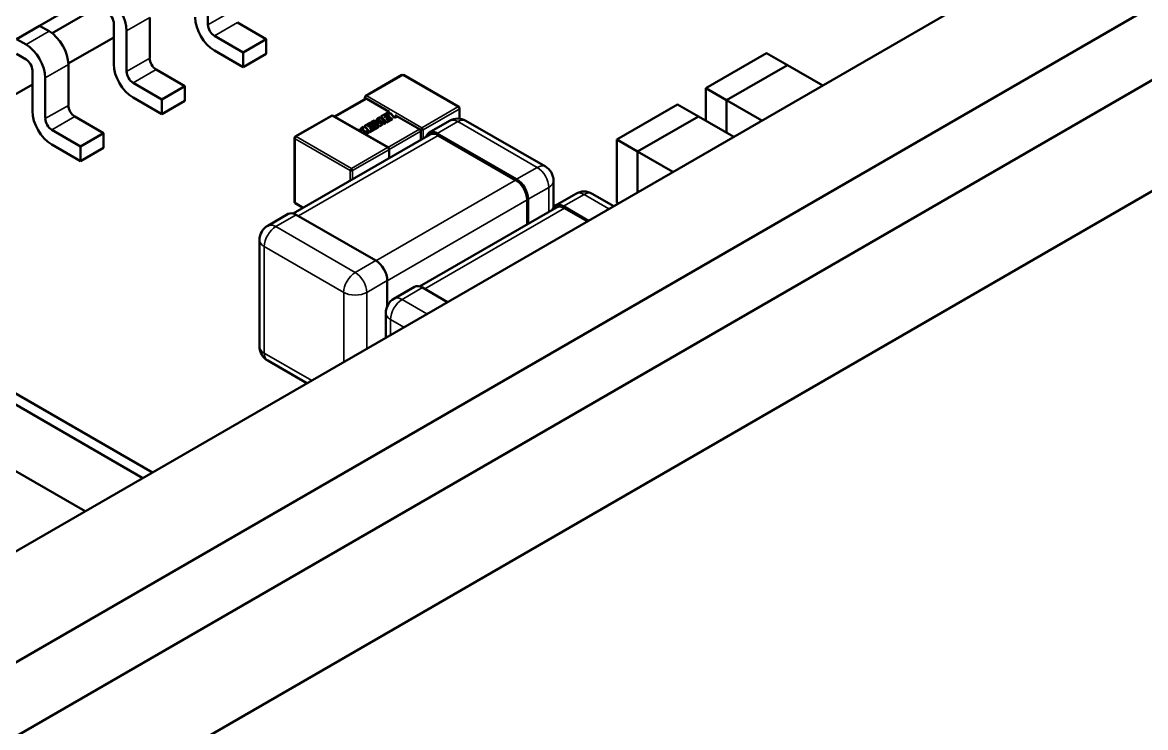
# Model space of a CAD drawing. Header units: millimetres. Extents: x -106 to 841, y -50 to 594.
# Drawn here: x 621.13 to 633.53, y 230.09 to 237.87 of the extents above; entities that cross this region are included whole.
import ezdxf

# ---------------------------------------------------------------- set-up
doc = ezdxf.new("R2010")
doc.units = ezdxf.units.MM
doc.layers.add('Visible (ISO)', color=7, linetype='Continuous', lineweight=50)
doc.layers.add('Visible Narrow (ISO)', color=7, linetype='Continuous', lineweight=35)

msp = doc.modelspace()

# ---------------------------------------------------------------- linework, layer by layer
at = {"layer": 'Visible (ISO)'}
for p, q in [((615.495, 227.593), (677.862, 263.6)), ((615.495, 226.776), (677.862, 262.783)), ((616.556, 226.164), (678.922, 262.171)), ((667.185, 258.66), (619.031, 230.859)), ((623.181, 238.291), (623.181, 237.842)), ((621.965, 238.201), (621.321, 237.83)), ((621.46, 237.747), (621.965, 238.038)), ((622.538, 237.471), (622.538, 237.92)), ((621.321, 237.83), (621.067, 237.683)), ((621.428, 237.769), (621.321, 237.83)), ((622.142, 237.405), (622.142, 237.854)), ((622.283, 237.773), (622.283, 237.324)), ((623.825, 237.683), (623.506, 237.867)), ((621.173, 237.622), (621.067, 237.683)), ((622.142, 237.702), (621.639, 237.412)), ((623.57, 237.536), (623.252, 237.72)), ((623.825, 237.683), (623.57, 237.536)), ((623.825, 237.52), (623.825, 237.683)), ((621.173, 237.458), (621.067, 237.52)), ((623.57, 237.373), (623.252, 237.556)), ((623.57, 237.536), (623.57, 237.373)), ((623.57, 237.373), (623.825, 237.52)), ((628.676, 237.142), (629.347, 237.529)), ((629.347, 237.529), (629.576, 237.397)), ((621.64, 236.952), (621.64, 237.401)), ((629.576, 237.397), (628.905, 237.009)), ((628.905, 237.009), (629.576, 237.396)), ((629.576, 237.396), (629.576, 237.397)), ((629.576, 237.396), (629.966, 237.172)), ((621.244, 236.887), (621.244, 237.336)), ((621.385, 237.254), (621.385, 236.805)), ((622.927, 237.165), (622.608, 237.348)), ((625.321, 237.287), (624.923, 237.057)), ((625.34, 237.287), (625.95, 236.935)), ((621.244, 237.183), (620.844, 236.953)), ((622.672, 237.018), (622.354, 237.201)), ((622.927, 237.165), (622.672, 237.018)), ((622.927, 237.001), (622.927, 237.165)), ((628.905, 237.009), (628.676, 237.142)), ((628.676, 236.783), (628.676, 237.142)), ((622.672, 236.854), (622.354, 237.038)), ((622.672, 237.018), (622.672, 236.854)), ((622.672, 236.854), (622.927, 237.001)), ((624.579, 236.828), (624.924, 237.027)), ((624.914, 237.021), (624.914, 237.041)), ((624.933, 237.025), (625.182, 236.881)), ((628.905, 236.65), (628.905, 237.009)), ((629.295, 236.784), (628.905, 237.009)), ((628.905, 236.65), (628.905, 237.009)), ((625.186, 236.884), (625.09, 236.828)), ((625.959, 236.918), (625.959, 236.805)), ((627.694, 236.575), (628.365, 236.962)), ((628.365, 236.962), (628.594, 236.83)), ((622.029, 236.646), (621.71, 236.83)), ((624.543, 236.838), (624.145, 236.608)), ((624.562, 236.838), (625.172, 236.485)), ((624.971, 236.76), (624.908, 236.723)), ((624.983, 236.748), (624.971, 236.76)), ((625.016, 236.785), (624.98, 236.765)), ((624.98, 236.765), (624.98, 236.76)), ((624.98, 236.765), (625.029, 236.713)), ((624.98, 236.76), (625.026, 236.712)), ((625.061, 236.713), (625.007, 236.769)), ((625.007, 236.769), (625.078, 236.723)), ((625.073, 236.748), (625.016, 236.785)), ((625.017, 236.759), (625.078, 236.719)), ((625.08, 236.823), (625.043, 236.801)), ((625.043, 236.801), (625.043, 236.797)), ((625.043, 236.801), (625.073, 236.748)), ((625.043, 236.797), (625.07, 236.751)), ((625.101, 236.736), (625.065, 236.803)), ((625.065, 236.803), (625.119, 236.747)), ((625.07, 236.794), (625.119, 236.743)), ((625.141, 236.759), (625.08, 236.823)), ((625.09, 236.828), (625.09, 236.824)), ((625.09, 236.828), (625.151, 236.765)), ((625.09, 236.824), (625.151, 236.761)), ((625.119, 236.747), (625.141, 236.759)), ((625.119, 236.743), (625.141, 236.755)), ((625.126, 236.83), (625.165, 236.853)), ((625.137, 236.819), (625.126, 236.83)), ((625.128, 236.828), (625.165, 236.849)), ((625.174, 236.84), (625.137, 236.819)), ((625.141, 236.759), (625.141, 236.755)), ((625.148, 236.807), (625.185, 236.828)), ((625.164, 236.791), (625.148, 236.807)), ((625.151, 236.804), (625.185, 236.824)), ((625.151, 236.765), (625.215, 236.802)), ((625.151, 236.761), (625.215, 236.798)), ((625.151, 236.765), (625.151, 236.761)), ((625.204, 236.814), (625.164, 236.791)), ((625.165, 236.853), (625.191, 236.868)), ((625.165, 236.849), (625.191, 236.864)), ((625.185, 236.828), (625.174, 236.84)), ((625.185, 236.828), (625.185, 236.824)), ((625.191, 236.868), (625.191, 236.864)), ((625.191, 236.868), (625.24, 236.817)), ((625.191, 236.864), (625.24, 236.813)), ((625.215, 236.802), (625.204, 236.814)), ((625.215, 236.802), (625.215, 236.798)), ((625.24, 236.817), (625.264, 236.831)), ((625.24, 236.813), (625.264, 236.827)), ((625.24, 236.817), (625.24, 236.813)), ((625.264, 236.831), (625.247, 236.849)), ((625.257, 236.838), (625.516, 236.689)), ((625.264, 236.831), (625.264, 236.827)), ((625.848, 236.782), (625.622, 236.652)), ((626.028, 236.782), (626.905, 236.276)), ((628.594, 236.83), (627.923, 236.442)), ((627.923, 236.442), (628.594, 236.829)), ((628.594, 236.829), (628.594, 236.83)), ((628.594, 236.829), (628.984, 236.605)), ((621.774, 236.499), (621.456, 236.683)), ((622.029, 236.646), (621.774, 236.499)), ((622.029, 236.483), (622.029, 236.646)), ((625.633, 236.63), (624.123, 235.759)), ((624.841, 236.685), (624.834, 236.68)), ((624.859, 236.666), (624.841, 236.685)), ((624.895, 236.716), (624.867, 236.699)), ((624.867, 236.699), (624.867, 236.695)), ((624.867, 236.699), (624.867, 236.661)), ((624.867, 236.695), (624.867, 236.661)), ((624.883, 236.652), (624.934, 236.64)), ((624.894, 236.67), (624.895, 236.716)), ((624.894, 236.67), (624.895, 236.712)), ((624.959, 236.655), (624.894, 236.67)), ((624.895, 236.716), (624.895, 236.712)), ((624.896, 236.645), (624.934, 236.636)), ((624.908, 236.723), (624.908, 236.719)), ((624.908, 236.723), (624.969, 236.66)), ((624.908, 236.719), (624.969, 236.656)), ((624.934, 236.64), (624.959, 236.655)), ((624.934, 236.636), (624.959, 236.651)), ((624.934, 236.64), (624.934, 236.636)), ((624.944, 236.725), (624.983, 236.748)), ((624.955, 236.713), (624.944, 236.725)), ((624.947, 236.723), (624.983, 236.744)), ((624.992, 236.735), (624.955, 236.713)), ((624.959, 236.655), (624.959, 236.651)), ((624.966, 236.702), (625.003, 236.723)), ((624.982, 236.686), (624.966, 236.702)), ((624.969, 236.699), (625.003, 236.719)), ((624.969, 236.66), (625.061, 236.713)), ((624.969, 236.656), (625.061, 236.709)), ((624.969, 236.66), (624.969, 236.656)), ((625.029, 236.713), (624.982, 236.686)), ((624.983, 236.748), (624.983, 236.744)), ((625.003, 236.723), (624.992, 236.735)), ((625.003, 236.723), (625.003, 236.719)), ((625.061, 236.713), (625.061, 236.709)), ((625.078, 236.723), (625.101, 236.736)), ((625.078, 236.719), (625.101, 236.732)), ((625.078, 236.723), (625.078, 236.719)), ((625.101, 236.736), (625.101, 236.732)), ((625.119, 236.747), (625.119, 236.743)), ((625.529, 236.681), (625.526, 236.679)), ((625.529, 236.57), (625.529, 236.666)), ((625.712, 236.643), (626.588, 236.136)), ((621.774, 236.336), (621.456, 236.519)), ((624.136, 236.592), (624.136, 235.887)), ((625.723, 236.621), (626.577, 236.128)), ((627.923, 236.442), (627.694, 236.575)), ((627.694, 235.881), (627.694, 236.575)), ((621.774, 236.499), (621.774, 236.336)), ((621.774, 236.336), (622.029, 236.483)), ((625.181, 236.469), (625.181, 236.37)), ((628.313, 236.217), (627.923, 236.442)), ((627.923, 235.993), (627.923, 236.442)), ((627.923, 235.992), (627.923, 236.442)), ((626.995, 235.827), (626.995, 236.12)), ((626.704, 235.639), (626.704, 235.908)), ((626.716, 235.646), (626.716, 235.916)), ((627.242, 235.977), (627.016, 235.847)), ((627.422, 235.977), (627.659, 235.84)), ((624.145, 235.871), (624.232, 235.821)), ((627.027, 235.826), (625.517, 234.954)), ((627.106, 235.838), (627.38, 235.679)), ((627.117, 235.817), (627.368, 235.672)), ((627.711, 235.87), (627.694, 235.881)), ((624.066, 235.753), (623.84, 235.623)), ((624.156, 235.744), (625.033, 235.238)), ((623.75, 234.291), (623.75, 235.467)), ((625.16, 234.737), (625.16, 235.018)), ((625.46, 234.949), (625.234, 234.818)), ((625.55, 234.94), (625.825, 234.781)), ((622.567, 232.9), (619.487, 234.679)), ((625.144, 234.388), (625.144, 234.662)), ((619.416, 234.597), (622.461, 232.839)), ((623.84, 234.135), (624.273, 233.885)), ((621.825, 232.472), (619.416, 233.862))]:
    msp.add_line(p, q, dxfattribs=at)
for centre, radius, start, end in [((625.33, 237.27), 0.0187, 60, 120), ((624.933, 237.041), 0.0187, 120, 180), ((625.94, 236.918), 0.0187, 360, 60), ((624.553, 236.821), 0.0187, 60, 120), ((625.938, 236.626), 0.18, 60, 120), ((624.155, 236.592), 0.0187, 120, 180), ((625.163, 236.469), 0.0187, 360, 60), ((626.815, 236.12), 0.18, 0, 60), ((624.155, 235.887), 0.0187, 180, 240), ((627.332, 235.821), 0.18, 60, 120), ((623.93, 235.467), 0.18, 120, 180), ((625.324, 234.662), 0.18, 120, 180), ((623.93, 234.291), 0.18, 180, 240)]:
    msp.add_arc(centre, radius, start, end, dxfattribs=at)
for centre, major_axis, start_param, end_param in [((622.071, 237.895), (-0.15, 0.26), 3.926991, 5.497787), ((622.071, 237.895), (0.05, -0.0866), 0.785398, 2.356194), ((623.252, 237.801), (0.15, -0.26), 3.926991, 5.497787), ((621.428, 237.524), (0.15, -0.26), 0.785398, 2.356194), ((623.252, 237.801), (-0.05, 0.0866), 0.785398, 2.356194), ((621.173, 237.377), (-0.15, 0.26), 3.926991, 5.497787), ((621.173, 237.377), (0.05, -0.0866), 0.785398, 2.356194), ((622.354, 237.283), (0.15, -0.26), 3.926991, 5.497787), ((622.608, 237.43), (0.05, -0.0866), 3.926991, 5.497787), ((622.354, 237.283), (-0.05, 0.0866), 0.785398, 2.356194), ((624.933, 237.041), (0.0132, -0.0229), 4.712389, 5.00964), ((621.456, 236.764), (0.15, -0.26), 3.926991, 5.497787), ((621.71, 236.911), (0.05, -0.0866), 3.926991, 5.497787), ((621.456, 236.764), (-0.05, 0.0866), 0.785398, 2.356194), ((625.712, 236.496), (-0.09, 0.156), 5.497787, 6.805964), ((625.723, 236.474), (-0.09, 0.156), 5.497787, 6.283185), ((626.588, 235.989), (-0.09, 0.156), 3.926991, 5.497787), ((626.577, 235.981), (-0.09, 0.156), 3.926991, 5.497787), ((624.156, 235.597), (-0.09, 0.156), 5.497787, 6.283185), ((627.106, 235.691), (-0.09, 0.156), 5.497787, 6.805964), ((627.117, 235.67), (-0.09, 0.156), 5.497787, 6.283185), ((625.033, 235.091), (-0.09, 0.156), 3.926991, 5.497787), ((625.55, 234.793), (-0.09, 0.156), 5.497787, 6.283185)]:
    msp.add_ellipse(centre, major_axis=major_axis, ratio=0.57735, start_param=start_param, end_param=end_param, dxfattribs=at)
for points in [[(624.924, 237.027), (624.925, 237.028), (624.929, 237.027), (624.933, 237.025)], [(625.516, 236.689), (625.52, 236.687), (625.523, 236.683), (625.526, 236.679)], [(625.526, 236.679), (625.528, 236.675), (625.529, 236.67), (625.529, 236.666)]]:
    msp.add_open_spline(points, degree=3, dxfattribs=at)
at = {"layer": 'Visible Narrow (ISO)'}
for p, q in [((622.538, 237.92), (622.283, 237.773)), ((623.181, 237.842), (623.436, 237.989)), ((621.173, 237.622), (621.428, 237.769)), ((623.506, 237.867), (623.252, 237.72)), ((621.64, 237.401), (621.385, 237.254)), ((622.283, 237.324), (622.538, 237.471)), ((622.608, 237.348), (622.354, 237.201)), ((625.33, 237.286), (624.933, 237.056)), ((625.94, 236.934), (625.33, 237.286)), ((624.933, 237.025), (624.585, 236.825)), ((624.933, 237.056), (625.543, 236.704)), ((621.385, 236.805), (621.64, 236.952)), ((625.543, 236.704), (625.94, 236.934)), ((625.954, 236.911), (625.556, 236.681)), ((625.954, 236.806), (625.954, 236.911)), ((621.71, 236.83), (621.456, 236.683)), ((624.553, 236.837), (624.155, 236.607)), ((625.163, 236.485), (624.553, 236.837)), ((625.165, 236.853), (625.165, 236.849)), ((625.938, 236.773), (625.712, 236.643)), ((625.938, 236.773), (626.815, 236.267)), ((625.168, 236.488), (625.516, 236.689)), ((625.529, 236.666), (625.181, 236.465)), ((625.556, 236.681), (625.556, 236.586)), ((624.142, 236.584), (624.142, 235.88)), ((624.751, 236.232), (624.142, 236.584)), ((624.155, 236.607), (624.765, 236.255)), ((625.723, 236.621), (624.18, 235.731)), ((624.765, 236.255), (625.163, 236.485)), ((625.176, 236.462), (624.778, 236.232)), ((625.176, 236.366), (625.176, 236.462)), ((626.815, 236.267), (626.588, 236.136)), ((624.751, 236.121), (624.751, 236.232)), ((624.778, 236.232), (624.778, 236.137)), ((626.577, 236.128), (625.034, 235.237)), ((626.942, 236.047), (626.716, 235.916)), ((626.942, 235.777), (626.942, 236.047)), ((626.704, 235.908), (625.16, 235.016)), ((627.332, 235.968), (627.106, 235.838)), ((627.332, 235.968), (627.607, 235.81)), ((624.142, 235.88), (624.237, 235.825)), ((627.117, 235.817), (625.574, 234.926)), ((624.156, 235.744), (623.93, 235.614)), ((623.93, 235.614), (624.806, 235.108)), ((623.802, 234.218), (623.802, 235.393)), ((623.802, 235.393), (624.679, 234.887)), ((625.033, 235.238), (624.806, 235.108)), ((625.16, 235.018), (624.934, 234.887)), ((625.55, 234.94), (625.324, 234.809)), ((624.679, 234.12), (624.679, 234.887)), ((624.934, 234.267), (624.934, 234.887)), ((625.324, 234.809), (625.598, 234.65)), ((625.196, 234.418), (625.196, 234.589)), ((625.196, 234.589), (625.344, 234.503)), ((623.802, 234.218), (624.326, 233.916))]:
    msp.add_line(p, q, dxfattribs=at)
for centre, major_axis, start_param, end_param in [((625.33, 237.27), (-0.0094, 0.0162), 5.497787, 6.283185), ((625.33, 237.27), (0.0094, 0.0162), 0, 0.785398), ((624.933, 237.041), (-0.0187, 0), 0, 0.785398), ((624.933, 237.041), (0.0094, 0.0162), 0.785398, 2.356195), ((624.933, 237.041), (-0.0094, 0.0162), 5.497787, 6.283185), ((625.94, 236.918), (0.0094, 0.0162), 0, 0.785398), ((625.94, 236.918), (0.0094, -0.0162), 0.785398, 2.356194), ((625.94, 236.918), (0.0187, 0), 5.497787, 6.283185), ((624.553, 236.821), (-0.0094, 0.0162), 5.497787, 6.283185), ((624.553, 236.821), (0.0094, 0.0162), 0, 0.785398), ((625.938, 236.626), (-0.09, 0.156), 5.497787, 6.283185), ((625.938, 236.626), (0.09, 0.156), 0, 0.785398), ((625.543, 236.689), (-0.0094, -0.0162), 3.926991, 5.497787), ((625.543, 236.689), (0.0187, 0), 3.926991, 5.497787), ((625.543, 236.689), (0.0094, -0.0162), 0.785398, 2.356194), ((624.155, 236.592), (-0.0187, 0), 0, 0.785398), ((624.155, 236.592), (0.0094, 0.0162), 0.785398, 2.356195), ((624.155, 236.592), (-0.0094, 0.0162), 5.497787, 6.283185), ((625.163, 236.469), (0.0094, 0.0162), 0, 0.785398), ((625.163, 236.469), (0.0094, -0.0162), 0.785398, 2.356194), ((625.163, 236.469), (0.0187, 0), 5.497787, 6.283185), ((626.815, 236.12), (0.09, 0.156), 0, 0.785398), ((626.815, 236.12), (-0.09, 0.156), 3.926991, 5.497787), ((624.765, 236.24), (-0.0094, -0.0162), 3.926991, 5.497787), ((624.765, 236.24), (-0.0187, 0), 0.785398, 2.356195), ((624.765, 236.24), (0.0094, -0.0162), 0.785398, 2.356194), ((626.815, 236.12), (0.18, 0), 5.497787, 6.283185), ((624.155, 235.887), (-0.0187, 0), 0, 0.785398), ((627.332, 235.821), (-0.09, 0.156), 5.497787, 6.283185), ((627.332, 235.821), (0.09, 0.156), 0, 0.785398), ((624.155, 235.887), (-0.0094, -0.0162), 5.497787, 6.283185), ((623.93, 235.467), (-0.09, -0.156), 3.926991, 5.497787), ((623.93, 235.467), (-0.09, 0.156), 5.497787, 6.283185), ((623.93, 235.467), (-0.18, 0), 0, 0.785398), ((624.806, 234.961), (0.09, 0.156), 0.785398, 2.356194), ((624.806, 234.961), (-0.09, 0.156), 3.926991, 5.497787), ((624.806, 234.961), (-0.18, 0), 0.785398, 2.356195), ((625.324, 234.662), (-0.09, -0.156), 3.926991, 5.497787), ((625.324, 234.662), (-0.09, 0.156), 5.497787, 6.283185), ((625.324, 234.662), (-0.18, 0), 0, 0.785398), ((623.93, 234.291), (-0.18, 0), 0, 0.785398), ((623.93, 234.291), (-0.09, -0.156), 5.497787, 6.283185)]:
    msp.add_ellipse(centre, major_axis=major_axis, ratio=0.57735, start_param=start_param, end_param=end_param, dxfattribs=at)

doc.saveas('drawing.dxf')
